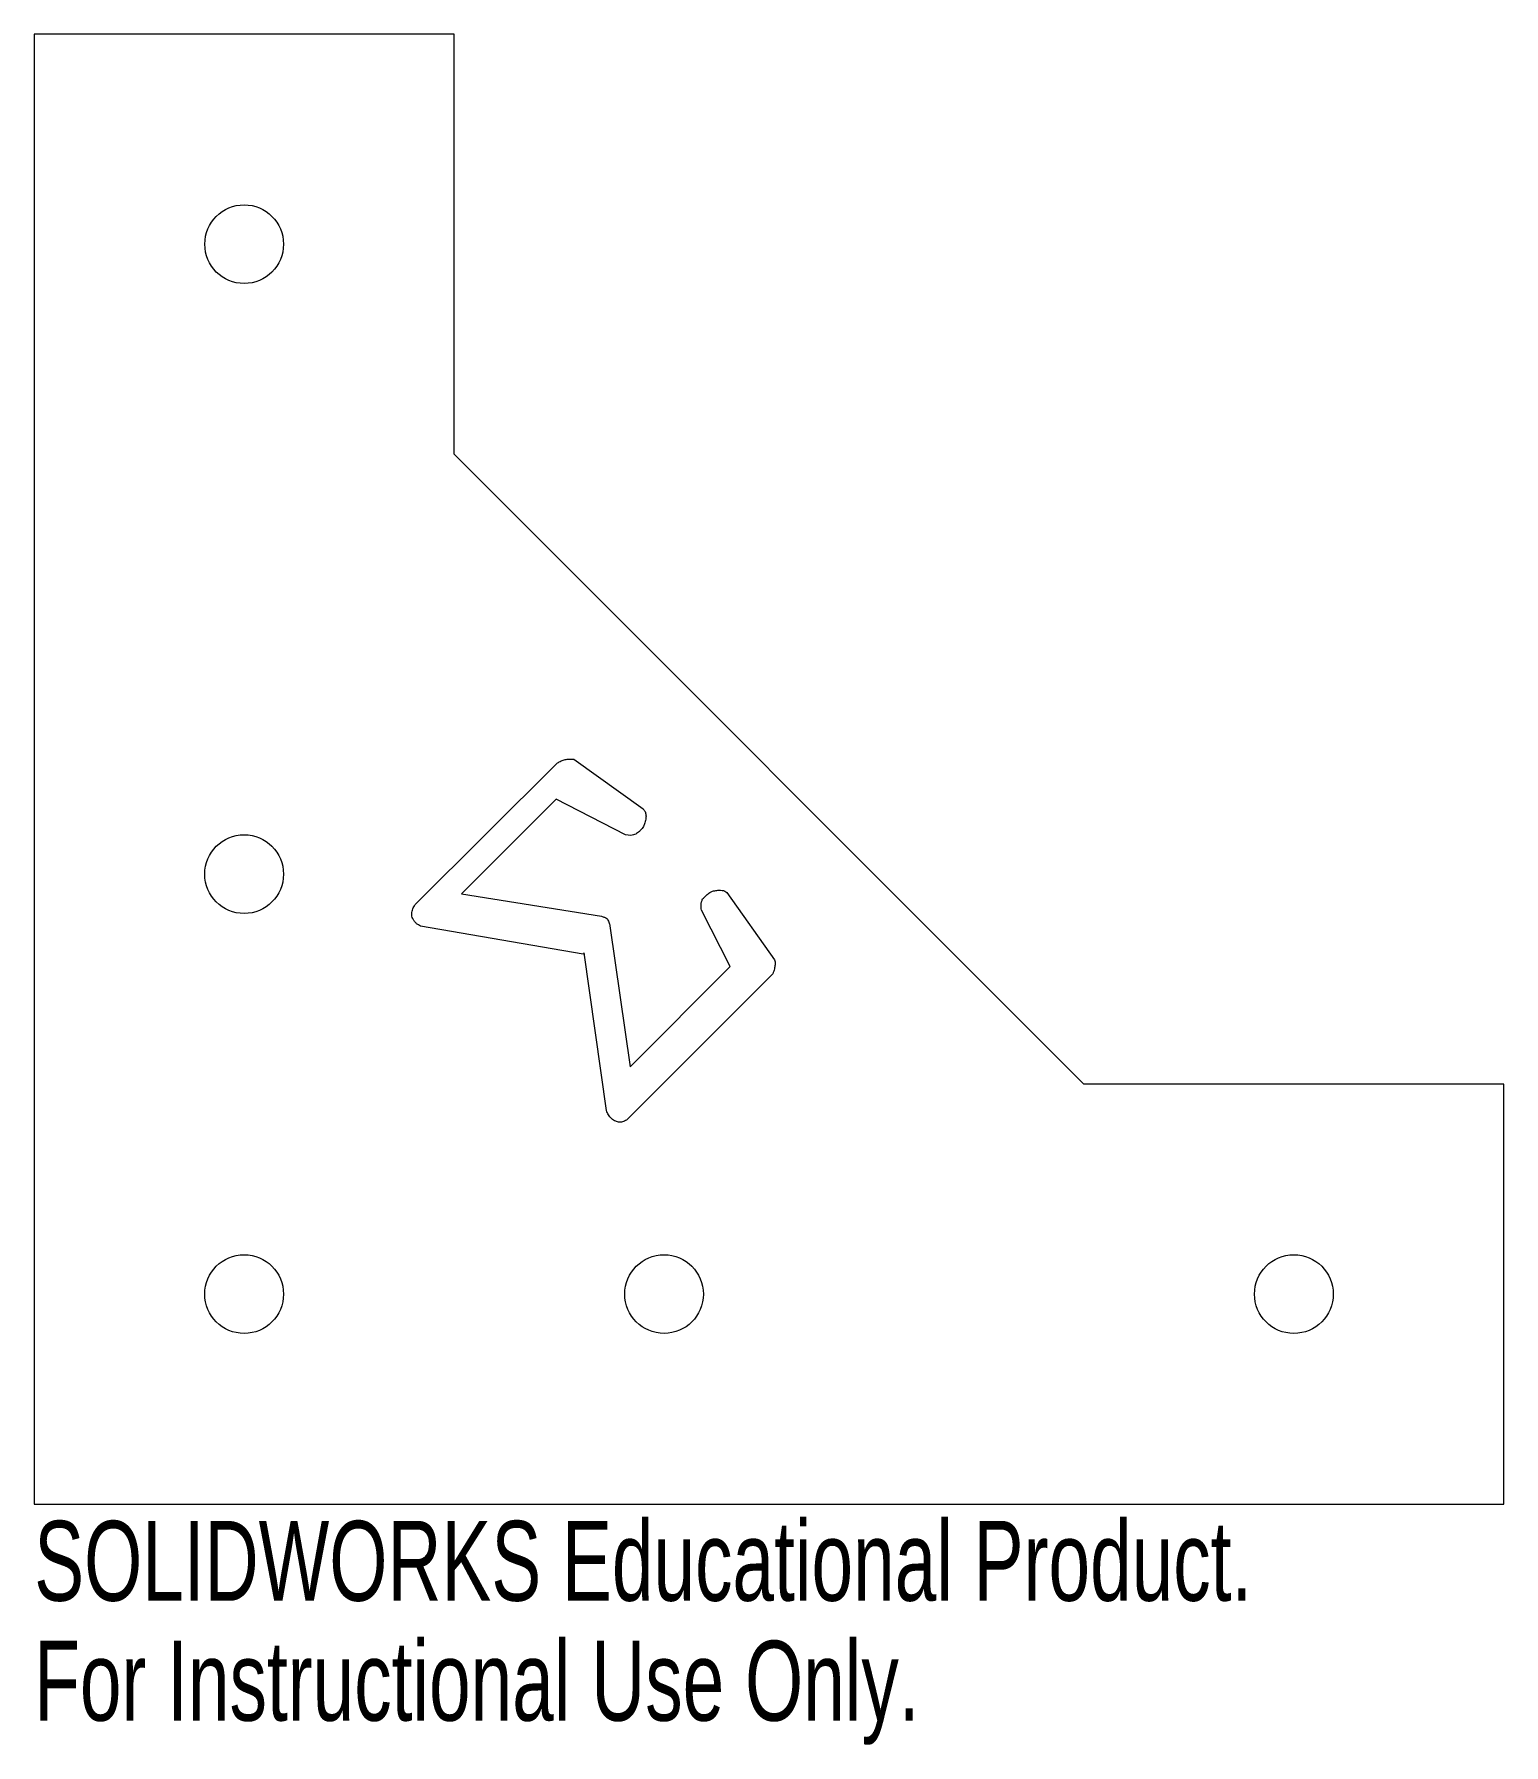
# Model space of a CAD drawing. Header units: inches. Extents: x 0 to 3.5, y -0.57 to 3.5.
import ezdxf

# ---------------------------------------------------------------- set-up
doc = ezdxf.new("R2010")
doc.units = ezdxf.units.IN
doc.header["$MEASUREMENT"] = 0
doc.styles.add('SLDTEXTSTYLE0', font='TXT', dxfattribs={"width": 0.7})

msp = doc.modelspace()

# ---------------------------------------------------------------- linework, layer by layer
at = {"color": 7, "linetype": 'Continuous', "lineweight": 15}
for p, q in [((1, 3.5), (0, 3.5)), ((0, 3.5), (0, 0)), ((1, 2.5), (1, 3.5)), ((2.5, 1), (1, 2.5)), ((0.9074, 1.4274), (1.2463, 1.7648)), ((1.2855, 1.7735), (1.45, 1.6555)), ((1.2435, 1.6788), (1.0179, 1.4532)), ((1.4086, 1.5937), (1.2435, 1.6788)), ((1.4212, 1.5917), (1.4086, 1.5937)), ((1.0179, 1.4532), (1.351, 1.3995)), ((1.6497, 1.4561), (1.7629, 1.2958)), ((1.6578, 1.2797), (1.5891, 1.4143)), ((1.3076, 1.3095), (0.9201, 1.3758)), ((1.3711, 1.3767), (1.4193, 1.0412)), ((1.3098, 1.3125), (1.3076, 1.3095)), ((1.3631, 0.9368), (1.3098, 1.3125)), ((1.4193, 1.0412), (1.6578, 1.2797)), ((1.7593, 1.2626), (1.4124, 0.9157)), ((3.5, 1), (2.5, 1)), ((3.5, 0), (3.5, 1)), ((0, 0), (3.5, 0))]:
    msp.add_line(p, q, dxfattribs=at)
for centre, radius in [((0.5, 3), 0.0937), ((0.5, 1.5), 0.0938), ((0.5, 0.5), 0.0938), ((1.5, 0.5), 0.0937), ((3, 0.5), 0.0938)]:
    msp.add_circle(centre, radius, dxfattribs=at)
for points, knots in [([(1.2463, 1.7648), (1.2491, 1.7665), (1.2547, 1.7699), (1.2644, 1.7729), (1.2747, 1.7743), (1.2818, 1.7738), (1.2855, 1.7735)], [0, 0, 0, 0, 0.23997, 0.481002, 0.731769, 1, 1, 1, 1]), ([(1.45, 1.6555), (1.4518, 1.6534), (1.4553, 1.6491), (1.4575, 1.6403), (1.4566, 1.6302), (1.4546, 1.6233), (1.4535, 1.6195)], [0, 0, 0, 0, 0.211773, 0.434843, 0.691985, 1, 1, 1, 1]), ([(1.4412, 1.6014), (1.4384, 1.5991), (1.4325, 1.5944), (1.4251, 1.5926), (1.4212, 1.5917)], [0, 0, 0, 0, 0.474249, 1, 1, 1, 1]), ([(1.4535, 1.6195), (1.4531, 1.6181), (1.4521, 1.6151), (1.4493, 1.6108), (1.4457, 1.6061), (1.4428, 1.603), (1.4412, 1.6014)], [0, 0, 0, 0, 0.196559, 0.427142, 0.691287, 1, 1, 1, 1]), ([(0.9094, 1.3831), (0.9077, 1.3848), (0.9047, 1.3881), (0.9014, 1.3939), (0.8994, 1.3997), (0.8991, 1.4075), (0.9009, 1.4174), (0.9052, 1.424), (0.9074, 1.4274)], [0, 0, 0, 0, 0.145815, 0.276662, 0.398984, 0.518277, 0.755402, 1, 1, 1, 1]), ([(1.5891, 1.4143), (1.5887, 1.4163), (1.5878, 1.4205), (1.5883, 1.427), (1.5893, 1.4339), (1.5909, 1.4384), (1.5917, 1.4408)], [0, 0, 0, 0, 0.2283024, 0.4689264, 0.7222235, 1, 1, 1, 1]), ([(1.5917, 1.4408), (1.5948, 1.4438), (1.6004, 1.4491), (1.6082, 1.4556), (1.6148, 1.4596), (1.6189, 1.4602), (1.6206, 1.4604)], [0, 0, 0, 0, 0.366551, 0.65292, 0.859657, 1, 1, 1, 1]), ([(1.6206, 1.4604), (1.6238, 1.4609), (1.6297, 1.4618), (1.6379, 1.4616), (1.6447, 1.46), (1.6481, 1.4574), (1.6497, 1.4561)], [0, 0, 0, 0, 0.319516, 0.584645, 0.80602, 1, 1, 1, 1]), ([(1.351, 1.3995), (1.3535, 1.3988), (1.3579, 1.3975), (1.3619, 1.3954), (1.3637, 1.3945)], [0, 0, 0, 0, 0.559198, 1, 1, 1, 1]), ([(1.3637, 1.3945), (1.3655, 1.3916), (1.3688, 1.386), (1.3704, 1.3797), (1.3711, 1.3767)], [0, 0, 0, 0, 0.521023, 1, 1, 1, 1]), ([(0.9201, 1.3758), (0.9183, 1.3768), (0.9145, 1.3789), (0.9112, 1.3816), (0.9094, 1.3831)], [0, 0, 0, 0, 0.46164, 1, 1, 1, 1]), ([(1.7629, 1.2958), (1.7636, 1.2943), (1.7652, 1.2905), (1.7646, 1.283), (1.7629, 1.2735), (1.7606, 1.2665), (1.7593, 1.2626)], [0, 0, 0, 0, 0.1481137, 0.3570772, 0.6363929, 1, 1, 1, 1]), ([(1.3754, 0.9171), (1.3725, 0.9201), (1.3672, 0.9259), (1.3644, 0.9333), (1.3631, 0.9368)], [0, 0, 0, 0, 0.529932, 1, 1, 1, 1]), ([(1.4124, 0.9157), (1.4096, 0.9138), (1.404, 0.9101), (1.3941, 0.9088), (1.3841, 0.9109), (1.3784, 0.9149), (1.3754, 0.9171)], [0, 0, 0, 0, 0.256191, 0.488746, 0.724189, 1, 1, 1, 1])]:
    msp.add_open_spline(points, degree=3, knots=knots, dxfattribs=at)

# ---------------------------------------------------------------- texts
at = {"color": 7, "linetype": 'Continuous', "char_height": 0.1903, "attachment_point": 1, "style": 'SLDTEXTSTYLE0'}
for s, insert in [('SOLIDWORKS Educational Product.', (0, -0.0401)), ('For Instructional Use Only.', (0, -0.3256))]:
    msp.add_mtext(s, dxfattribs=dict(at, insert=insert))

doc.saveas('drawing.dxf')
